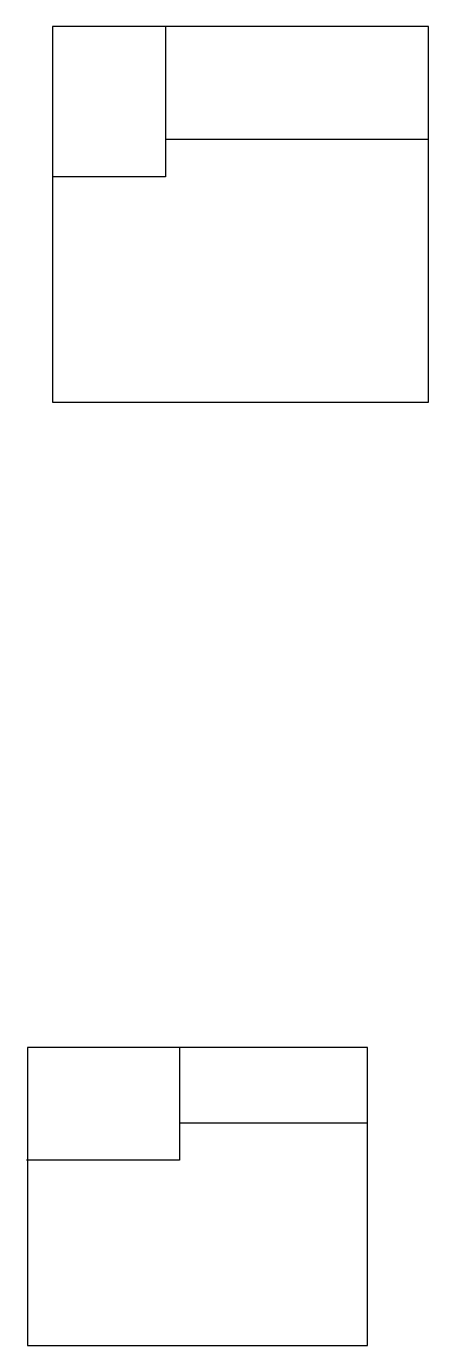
# Model space of a CAD drawing. Header units: millimetres. Extents: x -463 to 347, y 427 to 1218.
# Drawn here: x -462.6 to -355.6, y 867.2 to 1218.1 of the extents above.
import ezdxf

# ---------------------------------------------------------------- set-up
doc = ezdxf.new("R2010")
doc.units = ezdxf.units.MM

msp = doc.modelspace()

# ---------------------------------------------------------------- linework, layer by layer
for p, q in [((-355.6, 1218.14, 20), (-425.6, 1218.14, 20)), ((-425.6, 1218.14, 20), (-425.6, 1188.14, 20)), ((-425.6, 1188.14, 20), (-355.6, 1188.14, 20)), ((-425.6, 1188.14, 20), (-425.6, 1178.14, 20)), ((-425.6, 1178.14, 20), (-455.6, 1178.14, 20))]:
    msp.add_line(p, q)
for points in [[(-455.6, 1118.14), (-355.6, 1118.14), (-355.6, 1218.14), (-455.6, 1218.14)], [(-462.24, 867.17), (-371.85, 867.17), (-371.85, 946.48), (-462.24, 946.48)]]:
    msp.add_lwpolyline(points, close=True)
at = {"elevation": 17.8}
for points in [[(-371.85, 946.48), (-421.85, 946.48), (-421.85, 926.48), (-371.85, 926.48)], [(-421.85, 926.48), (-421.85, 916.48), (-462.58, 916.48)]]:
    msp.add_lwpolyline(points, dxfattribs=at)

doc.saveas('drawing.dxf')
